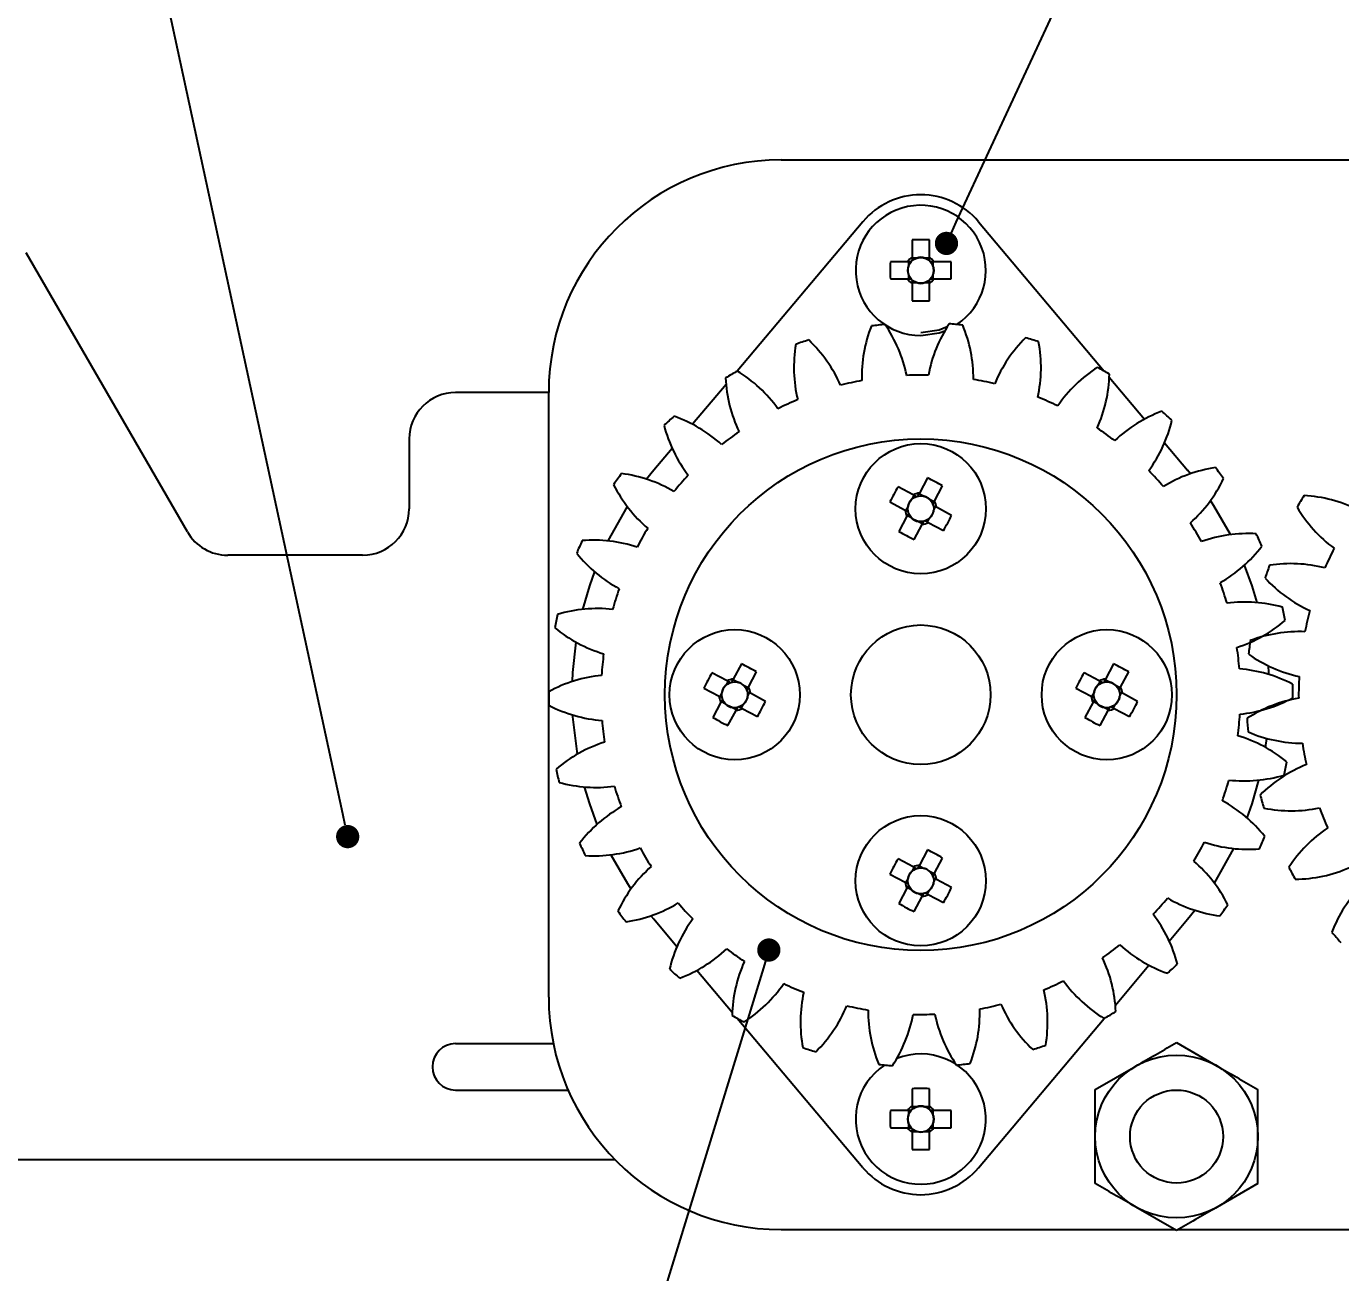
# Model space of a CAD drawing. Header units: millimetres. Extents: x 1005 to 1414, y 863 to 1244.
# Drawn here: x 1152.2 to 1208.7, y 1136.4 to 1190 of the extents above; entities that cross this region are included whole.
import ezdxf
from ezdxf import colors
from ezdxf.entities.mleader import LeaderData, LeaderLine
from ezdxf.math import Vec2, Vec3

# ---------------------------------------------------------------- set-up
doc = ezdxf.new("R2010")
doc.units = ezdxf.units.MM
doc.layers.add('Nét mảnh', color=130, linetype='Continuous', lineweight=13)
doc.styles.add('MtXpl_TCVN_7284', font='')
doc.styles.get('MtXpl_TCVN_7284').set_extended_font_data('TCVN 7284')
doc.dimstyles.new('ISO-25$0', dxfattribs={"dimtxt": 4.375, "dimasz": 2.5, "dimexe": 1.25, "dimexo": 0.625, "dimtad": 1, "dimtxsty": 'Standard', "dimblk": 'OPEN30', "dimcen": 2.5, "dimadec": 0, "dimazin": 0, "dimtfac": 1, "dimtmove": 0, "dimatfit": 3, "dimldrblk": 'OPEN30', "dimfxl": 1, "dimarcsym": 0})

# ---------------------------------------------------------------- blocks, each defined once
blk = doc.blocks.new('_Dot')
at = {"color": 0, "linetype": 'ByBlock', "lineweight": -2}
blk.add_line((-0.5, 0), (-1, 0), dxfattribs=at)
at = {"color": 0, "linetype": 'ByBlock', "const_width": 0.5}
blk.add_lwpolyline([(-0.25, 0, 1), (0.25, 0, 1)], format="xyb", close=True, dxfattribs=at)
blk = doc.blocks.new('_Open30')
at = {"color": 0, "linetype": 'ByBlock', "lineweight": -2}
for p, q in [((-1, 0.268), (0, 0)), ((0, 0), (-1, -0.268)), ((0, 0), (-1, 0))]:
    blk.add_line(p, q, dxfattribs=at)
blk = doc.blocks.new('*D32')
at = {"layer": 'Defpoints', "color": 0, "transparency": 16777216}
for p in [(1362.648, 1234.992), (1042.648, 1161.285), (1362.648, 1161.285)]:
    blk.add_point(p, dxfattribs=at)
at = {"layer": 'Nét mảnh', "color": 0, "lineweight": -2, "transparency": 16777216}
for p, q in [((1042.648, 1162.535), (1042.648, 1237.492)), ((1362.648, 1162.535), (1362.648, 1237.492)), ((1047.648, 1234.992), (1357.648, 1234.992))]:
    blk.add_line(p, q, dxfattribs=at)
at = {"layer": 'Nét mảnh', "color": 0, "lineweight": -2, "transparency": 16777216, "xscale": 5, "yscale": 5, "zscale": 5, "rotation": 180}
blk.add_blockref('_Open30', (1042.648, 1234.992), dxfattribs=at)
at = {"layer": 'Nét mảnh', "color": 0, "lineweight": -2, "transparency": 16777216, "xscale": 5, "yscale": 5, "zscale": 5}
blk.add_blockref('_Open30', (1362.648, 1234.992), dxfattribs=at)
at = {"layer": 'Nét mảnh', "color": 0, "transparency": 16777216, "insert": (1202.648, 1239.042), "char_height": 7, "attachment_point": 5}
blk.add_mtext('{\\fTCVN 7284|b0|i0|c0|p34;\\H0.8x;320}', dxfattribs=at)

msp = doc.modelspace()

# ---------------------------------------------------------------- linework, layer by layer
at = {"color": 18, "linetype": 'Continuous', "lineweight": 25, "true_color": 0x000000}
for p, q in [((1184.648, 1184.285), (1213.576, 1184.285)), ((1188.161, 1181.628), (1182.755, 1175.203)), ((1193.135, 1181.628), (1198.541, 1175.203)), ((1190.278, 1180.842), (1190.278, 1180.1)), ((1191.018, 1180.1), (1191.018, 1180.842)), ((1159.112, 1168.285), (1152.184, 1180.285)), ((1190.083, 1179.905), (1189.342, 1179.905)), ((1190.12, 1179.905), (1190.12, 1179.711)), ((1190.472, 1180.063), (1190.278, 1180.063)), ((1191.018, 1180.063), (1190.824, 1180.063)), ((1191.175, 1179.711), (1191.175, 1179.905)), ((1191.954, 1179.905), (1191.213, 1179.905)), ((1189.342, 1179.165), (1190.083, 1179.165)), ((1190.12, 1179.359), (1190.12, 1179.165)), ((1191.175, 1179.165), (1191.175, 1179.359)), ((1191.213, 1179.165), (1191.954, 1179.165)), ((1190.278, 1179.008), (1190.472, 1179.008)), ((1190.278, 1178.97), (1190.278, 1178.229)), ((1190.824, 1179.008), (1191.018, 1179.008)), ((1191.018, 1178.229), (1191.018, 1178.97)), ((1182.277, 1174.634), (1180.833, 1172.918)), ((1198.757, 1174.946), (1200.276, 1173.14)), ((1174.648, 1174.285), (1170.648, 1174.285)), ((1174.648, 1148.285), (1174.648, 1174.285)), ((1168.648, 1172.285), (1168.648, 1169.285)), ((1179.959, 1171.88), (1179.171, 1170.943)), ((1201.133, 1172.122), (1202.125, 1170.943)), ((1179.171, 1170.943), (1178.855, 1170.555)), ((1190.937, 1170.612), (1190.588, 1169.958)), ((1202.252, 1170.79), (1202.125, 1170.943)), ((1190.324, 1169.878), (1189.67, 1170.227)), ((1191.24, 1169.609), (1191.59, 1170.263)), ((1189.321, 1169.574), (1189.976, 1169.225)), ((1190.357, 1169.86), (1190.265, 1169.689)), ((1190.741, 1169.833), (1190.57, 1169.925)), ((1191.223, 1169.576), (1191.051, 1169.668)), ((1178.022, 1169.384), (1177.185, 1167.9)), ((1190.056, 1168.961), (1189.706, 1168.307)), ((1190.1, 1169.379), (1190.008, 1169.207)), ((1190.073, 1168.994), (1190.244, 1168.903)), ((1191.196, 1169.192), (1191.288, 1169.363)), ((1191.975, 1168.996), (1191.32, 1169.346)), ((1190.359, 1167.959), (1190.708, 1168.613)), ((1190.555, 1168.737), (1190.726, 1168.646)), ((1190.939, 1168.71), (1191.03, 1168.882)), ((1190.972, 1168.693), (1191.626, 1168.343)), ((1166.648, 1167.285), (1160.844, 1167.285)), ((1182.324, 1161.878), (1181.67, 1162.227)), ((1182.937, 1162.612), (1182.588, 1161.958)), ((1183.24, 1161.609), (1183.59, 1162.263)), ((1198.324, 1161.878), (1197.67, 1162.227)), ((1198.937, 1162.612), (1198.588, 1161.958)), ((1199.24, 1161.609), (1199.59, 1162.263)), ((1181.321, 1161.574), (1181.976, 1161.225)), ((1182.357, 1161.86), (1182.265, 1161.689)), ((1182.741, 1161.833), (1182.57, 1161.925)), ((1183.223, 1161.576), (1183.051, 1161.668)), ((1197.321, 1161.574), (1197.975, 1161.225)), ((1198.357, 1161.86), (1198.265, 1161.689)), ((1198.741, 1161.833), (1198.57, 1161.925)), ((1199.223, 1161.576), (1199.051, 1161.668)), ((1182.1, 1161.379), (1182.008, 1161.207)), ((1183.196, 1161.192), (1183.288, 1161.363)), ((1183.975, 1160.996), (1183.32, 1161.346)), ((1198.1, 1161.379), (1198.008, 1161.207)), ((1199.196, 1161.192), (1199.288, 1161.363)), ((1199.975, 1160.996), (1199.32, 1161.346)), ((1182.056, 1160.961), (1181.706, 1160.307)), ((1182.073, 1160.994), (1182.244, 1160.903)), ((1182.359, 1159.959), (1182.708, 1160.613)), ((1182.555, 1160.737), (1182.726, 1160.646)), ((1182.939, 1160.71), (1183.03, 1160.882)), ((1182.972, 1160.693), (1183.626, 1160.343)), ((1198.056, 1160.961), (1197.706, 1160.307)), ((1198.073, 1160.994), (1198.244, 1160.903)), ((1198.359, 1159.959), (1198.708, 1160.613)), ((1198.555, 1160.737), (1198.726, 1160.646)), ((1198.939, 1160.71), (1199.03, 1160.882)), ((1198.972, 1160.693), (1199.626, 1160.343)), ((1205.476, 1159.022), (1205.53, 1159.407)), ((1190.324, 1153.878), (1189.67, 1154.227)), ((1190.937, 1154.612), (1190.588, 1153.958)), ((1191.24, 1153.609), (1191.59, 1154.263)), ((1203.274, 1153.187), (1204.11, 1154.67)), ((1190.357, 1153.86), (1190.265, 1153.689)), ((1190.741, 1153.833), (1190.57, 1153.925)), ((1191.223, 1153.576), (1191.051, 1153.668)), ((1189.321, 1153.574), (1189.976, 1153.225)), ((1190.1, 1153.379), (1190.008, 1153.207)), ((1191.196, 1153.192), (1191.288, 1153.363)), ((1191.975, 1152.996), (1191.32, 1153.346)), ((1190.056, 1152.961), (1189.706, 1152.307)), ((1190.073, 1152.994), (1190.244, 1152.903)), ((1190.359, 1151.959), (1190.708, 1152.613)), ((1190.555, 1152.737), (1190.726, 1152.646)), ((1190.939, 1152.71), (1191.03, 1152.882)), ((1190.972, 1152.693), (1191.626, 1152.344)), ((1202.125, 1151.628), (1202.441, 1152.015)), ((1179.044, 1151.78), (1179.171, 1151.628)), ((1180.163, 1150.448), (1179.171, 1151.628)), ((1201.336, 1150.69), (1202.125, 1151.628)), ((1182.539, 1147.625), (1181.02, 1149.43)), ((1199.019, 1147.936), (1200.463, 1149.652)), ((1188.161, 1140.943), (1182.755, 1147.367)), ((1193.135, 1140.943), (1198.541, 1147.367)), ((1201.648, 1146.327), (1203.398, 1145.316)), ((1170.648, 1146.285), (1174.85, 1146.285)), ((1198.148, 1144.306), (1199.898, 1145.316)), ((1170.648, 1144.285), (1175.483, 1144.285)), ((1190.278, 1144.342), (1190.278, 1143.6)), ((1191.018, 1143.6), (1191.018, 1144.342)), ((1190.472, 1143.563), (1190.278, 1143.563)), ((1191.018, 1143.563), (1190.824, 1143.563)), ((1190.083, 1143.405), (1189.342, 1143.405)), ((1190.12, 1143.405), (1190.12, 1143.211)), ((1191.175, 1143.211), (1191.175, 1143.405)), ((1191.954, 1143.405), (1191.213, 1143.405)), ((1189.342, 1142.665), (1190.083, 1142.665)), ((1190.12, 1142.859), (1190.12, 1142.665)), ((1190.278, 1142.508), (1190.472, 1142.508)), ((1190.278, 1142.47), (1190.278, 1141.729)), ((1190.824, 1142.508), (1191.018, 1142.508)), ((1191.018, 1141.729), (1191.018, 1142.47)), ((1191.175, 1142.665), (1191.175, 1142.859)), ((1191.213, 1142.665), (1191.954, 1142.665)), ((1177.507, 1141.285), (1094.648, 1141.285)), ((1205.148, 1140.264), (1203.398, 1139.254)), ((1201.648, 1138.244), (1199.898, 1139.254)), ((1184.648, 1138.285), (1201.576, 1138.285)), ((1201.72, 1138.285), (1213.576, 1138.285))]:
    msp.add_line(p, q, dxfattribs=at)
at = {"color": 18, "linetype": 'Continuous', "lineweight": 25, "true_color": 0x000000, "flags": 128}
for points in [[(1190.648, 1176.861), (1191.436, 1176.98), (1191.79, 1177.117)], [(1190.648, 1176.735), (1191.437, 1176.849), (1191.679, 1176.932)], [(1203.975, 1168.17), (1203.258, 1169.409), (1203.108, 1169.636)], [(1205.115, 1165.249), (1204.896, 1165.975), (1204.572, 1166.863)], [(1176.614, 1166.582), (1176.4, 1165.975), (1176.104, 1164.957)], [(1175.82, 1163.548), (1175.678, 1162.238), (1175.659, 1161.853)], [(1205.623, 1162.155), (1205.618, 1162.238), (1205.596, 1162.528)], [(1175.673, 1160.416), (1175.678, 1160.332), (1175.868, 1158.724)], [(1204.682, 1155.989), (1204.896, 1156.596), (1205.192, 1157.613)], [(1176.181, 1157.321), (1176.4, 1156.596), (1176.724, 1155.707)], [(1177.321, 1154.4), (1178.038, 1153.161), (1178.188, 1152.934)]]:
    msp.add_lwpolyline(points, dxfattribs=at)
at = {"color": 18, "linetype": 'Continuous', "lineweight": 25, "true_color": 0x000000}
for centre, radius in [((1190.648, 1179.535), 0.556), ((1190.648, 1161.285), 11), ((1190.648, 1169.285), 2.8), ((1190.648, 1169.285), 0.556), ((1182.648, 1161.285), 2.8), ((1190.648, 1161.285), 3), ((1198.648, 1161.285), 2.8), ((1182.648, 1161.285), 0.556), ((1198.648, 1161.285), 0.556), ((1190.648, 1153.285), 2.8), ((1190.648, 1153.285), 0.556), ((1201.648, 1142.285), 3.5), ((1201.648, 1142.285), 2), ((1190.648, 1143.035), 0.556)]:
    msp.add_circle(centre, radius, dxfattribs=at)
for centre, radius, start, end in [((1184.648, 1174.285), 10, 90, 180), ((1190.648, 1179.535), 3.25, 40.0784, 139.9216), ((1190.648, 1179.535), 2.8, 303.8243, 270), ((1190.648, 1169.873), 10.975, 88.068, 91.932), ((1200.31, 1179.535), 10.975, 178.068, 181.932), ((1190.648, 1179.535), 0.675, 123.2306, 146.7694), ((1190.648, 1179.535), 0.675, 33.2306, 56.7694), ((1180.986, 1179.535), 10.975, 358.068, 1.932), ((1190.648, 1179.535), 0.675, 213.2306, 236.7694), ((1190.648, 1179.535), 0.675, 303.2306, 326.7694), ((1190.648, 1189.197), 10.975, 268.068, 271.932), ((1194.109, 1174.949), 6, 158.5441, 181.4411), ((1190.648, 1161.285), 16, 95.5288, 97.6249), ((1184.168, 1173.803), 6, 11.7125, 34.6095), ((1196.874, 1173.931), 6, 146.5441, 169.4411), ((1190.648, 1161.285), 16, 83.5288, 85.6249), ((1186.912, 1174.877), 6, 359.7125, 22.6095), ((1191.193, 1175.37), 6, 170.5441, 193.4411), ((1190.648, 1161.285), 16, 107.5288, 109.6249), ((1181.707, 1172.182), 6, 23.7125, 46.6095), ((1199.368, 1172.36), 6, 134.5441, 157.4411), ((1190.648, 1161.285), 16, 71.5288, 73.6249), ((1189.82, 1175.356), 6, 347.7125, 10.6095), ((1190.648, 1161.285), 16, 119.5288, 121.6249), ((1179.637, 1170.085), 6, 35.7125, 58.6095), ((1201.48, 1170.305), 6, 122.5441, 145.4411), ((1190.648, 1161.285), 16, 59.5288, 61.6249), ((1188.252, 1175.176), 6, 182.5441, 205.4411), ((1190.648, 1161.285), 13.749, 100.6328, 104.5208), ((1190.648, 1161.285), 13.749, 88.6328, 92.5208), ((1190.648, 1161.285), 13.749, 76.6328, 80.5208), ((1192.763, 1175.221), 6, 335.7125, 358.6095), ((1170.648, 1172.285), 2, 90, 180), ((1190.648, 1161.285), 13.749, 64.6328, 68.5208), ((1190.648, 1161.285), 13.749, 112.6328, 116.5208), ((1203.118, 1167.856), 6, 110.5441, 133.4411), ((1190.648, 1161.285), 16, 47.5288, 49.6249), ((1190.648, 1161.285), 16, 131.5288, 133.6249), ((1178.048, 1167.603), 6, 47.7125, 70.6095), ((1195.615, 1174.477), 6, 323.7125, 346.6095), ((1185.417, 1174.374), 6, 194.5441, 217.4411), ((1190.648, 1161.285), 13.749, 124.6328, 128.5208), ((1190.648, 1161.285), 13.749, 52.6328, 56.5208), ((1190.648, 1161.285), 16, 143.5288, 145.6249), ((1177.01, 1164.846), 6, 59.7125, 82.6095), ((1190.648, 1161.285), 13.749, 136.6328, 140.5208), ((1186.097, 1160.762), 10.975, 59.968, 63.832), ((1190.648, 1161.285), 13.749, 40.6328, 44.5208), ((1204.212, 1165.12), 6, 98.5441, 121.4411), ((1190.648, 1161.285), 16, 35.5288, 37.6249), ((1182.81, 1173), 6, 206.5441, 229.4411), ((1199.171, 1164.734), 10.975, 149.968, 153.832), ((1198.249, 1173.156), 6, 311.7125, 334.6095), ((1190.648, 1169.285), 0.675, 95.1306, 118.6694), ((1190.648, 1169.285), 0.675, 5.1306, 28.6694), ((1220.648, 1161.285), 16, 147.6353, 149.7314), ((1206.79, 1163.86), 6, 63.8191, 86.7161), ((1166.648, 1169.285), 2, 270, 0), ((1190.648, 1169.285), 0.675, 185.1306, 208.6694), ((1182.125, 1173.836), 10.975, 329.968, 333.832), ((1211.991, 1172.409), 6, 210.6507, 233.5477), ((1190.648, 1161.285), 13.749, 148.6328, 152.5208), ((1190.648, 1169.285), 0.675, 275.1306, 298.6694), ((1190.648, 1161.285), 13.749, 28.6328, 32.5208), ((1160.844, 1169.285), 2, 210, 270), ((1190.648, 1161.285), 16, 155.5288, 157.6249), ((1176.567, 1161.932), 6, 71.7125, 94.6095), ((1195.199, 1177.808), 10.975, 239.968, 243.832), ((1204.713, 1162.216), 6, 86.5441, 109.4411), ((1190.648, 1161.285), 16, 23.5288, 25.6249), ((1180.545, 1171.115), 6, 218.5441, 241.4411), ((1200.551, 1171.316), 6, 299.7125, 322.6095), ((1220.648, 1161.285), 13.749, 152.7394, 156.6274), ((1220.648, 1161.285), 16, 159.6353, 161.7314), ((1206.557, 1160.922), 6, 75.8191, 98.7161), ((1190.648, 1161.285), 13.749, 16.6328, 20.5208), ((1209.867, 1170.366), 6, 222.6507, 245.5477), ((1190.648, 1161.285), 13.749, 160.6328, 164.5208), ((1176.741, 1158.991), 6, 83.7125, 106.6095), ((1204.599, 1159.271), 6, 74.5441, 97.4411), ((1190.648, 1161.285), 16, 11.5288, 13.6249), ((1190.648, 1161.285), 16, 167.5288, 169.6249), ((1202.42, 1169.038), 6, 287.7125, 310.6095), ((1220.648, 1161.285), 13.749, 164.7394, 168.6274), ((1178.722, 1168.799), 6, 230.5441, 253.4411), ((1206.941, 1158.001), 6, 87.8191, 110.7161), ((1190.648, 1161.285), 13.749, 4.6328, 8.5208), ((1220.648, 1161.285), 16, 171.6353, 173.7314), ((1190.648, 1161.285), 13.749, 172.6328, 176.5208), ((1208.215, 1167.926), 6, 234.6507, 257.5477), ((1191.171, 1156.734), 10.975, 149.968, 153.832), ((1178.097, 1152.762), 10.975, 59.968, 63.832), ((1207.171, 1156.734), 10.975, 149.968, 153.832), ((1194.097, 1152.762), 10.975, 59.968, 63.832), ((1203.875, 1156.415), 6, 62.5441, 85.4411), ((1177.522, 1156.149), 6, 95.7125, 118.6095), ((1182.648, 1161.285), 0.675, 95.1306, 118.6694), ((1182.648, 1161.285), 0.675, 5.1306, 28.6694), ((1198.648, 1161.285), 0.675, 95.1306, 118.6694), ((1198.648, 1161.285), 0.675, 5.1306, 28.6694), ((1190.648, 1161.285), 16, 359.5288, 1.6249), ((1220.648, 1161.285), 13.749, 176.7394, 180.6274), ((1190.648, 1161.285), 16, 179.5288, 181.6249), ((1182.648, 1161.285), 0.675, 185.1306, 208.6694), ((1198.648, 1161.285), 0.675, 185.1306, 208.6694), ((1203.774, 1166.421), 6, 275.7125, 298.6095), ((1207.923, 1155.223), 6, 99.8191, 122.7161), ((1177.421, 1166.156), 6, 242.5441, 265.4411), ((1182.648, 1161.285), 0.675, 275.1306, 298.6694), ((1174.125, 1165.836), 10.975, 329.968, 333.832), ((1198.648, 1161.285), 0.675, 275.1306, 298.6694), ((1190.125, 1165.836), 10.975, 329.968, 333.832), ((1190.648, 1161.285), 13.749, 352.6328, 356.5208), ((1190.648, 1161.285), 13.749, 184.6328, 188.5208), ((1187.199, 1169.808), 10.975, 239.968, 243.832), ((1203.199, 1169.808), 10.975, 239.968, 243.832), ((1220.648, 1161.285), 16, 183.6353, 185.7314), ((1202.573, 1153.771), 6, 50.5441, 73.4411), ((1207.106, 1165.196), 6, 246.6507, 269.5477), ((1178.876, 1153.532), 6, 107.7125, 130.6095), ((1220.648, 1161.285), 13.749, 188.7394, 192.6274), ((1209.462, 1152.709), 6, 111.8191, 134.7161), ((1190.648, 1161.285), 16, 347.5288, 349.6249), ((1190.648, 1161.285), 16, 191.5288, 193.6249), ((1190.648, 1161.285), 13.749, 340.6328, 344.5208), ((1204.555, 1163.58), 6, 263.7125, 286.6095), ((1176.697, 1163.299), 6, 254.5441, 277.4411), ((1190.648, 1161.285), 13.749, 196.6328, 200.5208), ((1200.751, 1151.456), 6, 38.5441, 61.4411), ((1220.648, 1161.285), 16, 195.6353, 197.7314), ((1180.745, 1151.254), 6, 119.7125, 142.6095), ((1206.589, 1162.295), 6, 258.6507, 281.5477), ((1220.648, 1161.285), 13.749, 200.7394, 204.6274), ((1211.489, 1150.571), 6, 123.8191, 146.7161), ((1190.648, 1161.285), 16, 203.5288, 205.6249), ((1190.648, 1161.285), 13.749, 328.6328, 332.5208), ((1204.728, 1160.638), 6, 251.7125, 274.6095), ((1190.648, 1161.285), 16, 335.5288, 337.6249), ((1176.583, 1160.355), 6, 266.5441, 289.4411), ((1190.648, 1161.285), 13.749, 208.6328, 212.5208), ((1199.171, 1148.734), 10.975, 149.968, 153.832), ((1186.097, 1144.762), 10.975, 59.968, 63.832), ((1183.047, 1149.415), 6, 131.7125, 154.6095), ((1190.648, 1153.285), 0.675, 95.1306, 118.6694), ((1198.486, 1149.57), 6, 26.5441, 49.4411), ((1220.648, 1161.285), 16, 207.6353, 209.7314), ((1206.686, 1159.35), 6, 270.6507, 293.5477), ((1190.648, 1153.285), 0.675, 185.1306, 208.6694), ((1190.648, 1153.285), 0.675, 5.1306, 28.6694), ((1190.648, 1153.285), 0.675, 275.1306, 298.6694), ((1182.125, 1157.836), 10.975, 329.968, 333.832), ((1190.648, 1161.285), 13.749, 316.6328, 320.5208), ((1204.286, 1157.725), 6, 239.7125, 262.6095), ((1213.917, 1148.901), 6, 135.8191, 158.7161), ((1190.648, 1161.285), 16, 215.5288, 217.6249), ((1177.084, 1157.451), 6, 278.5441, 301.4411), ((1190.648, 1161.285), 13.749, 220.6328, 224.5208), ((1195.199, 1161.808), 10.975, 239.968, 243.832), ((1190.648, 1161.285), 16, 323.5288, 325.6249), ((1185.681, 1148.094), 6, 143.7125, 166.6095), ((1195.879, 1148.196), 6, 14.5441, 37.4411), ((1220.648, 1161.285), 16, 219.6353, 221.7314), ((1178.178, 1154.714), 6, 290.5441, 313.4411), ((1190.648, 1161.285), 13.749, 232.6328, 236.5208), ((1190.648, 1161.285), 13.749, 304.6328, 308.5208), ((1203.248, 1154.967), 6, 227.7125, 250.6095), ((1188.533, 1147.349), 6, 155.7125, 178.6095), ((1193.044, 1147.395), 6, 2.5441, 25.4411), ((1190.648, 1161.285), 16, 311.5288, 313.6249), ((1190.648, 1161.285), 16, 227.5288, 229.6249), ((1179.816, 1152.265), 6, 302.5441, 325.4411), ((1190.648, 1161.285), 13.749, 244.6328, 248.5208), ((1190.648, 1161.285), 13.749, 292.6328, 296.5208), ((1190.103, 1147.2), 6, 350.5441, 13.4411), ((1201.659, 1152.485), 6, 215.7125, 238.6095), ((1184.648, 1148.285), 10, 180, 270), ((1191.476, 1147.214), 6, 167.7125, 190.6095), ((1190.648, 1161.285), 16, 239.5288, 241.6249), ((1181.928, 1150.21), 6, 314.5441, 337.4411), ((1190.648, 1161.285), 13.749, 256.6328, 260.5208), ((1194.384, 1147.694), 6, 179.7125, 202.6095), ((1184.422, 1148.64), 6, 326.5441, 349.4411), ((1190.648, 1161.285), 13.749, 268.6328, 272.5208), ((1197.128, 1148.767), 6, 191.7125, 214.6095), ((1187.187, 1147.621), 6, 338.5441, 1.4411), ((1190.648, 1161.285), 13.749, 280.6328, 284.5208), ((1199.589, 1150.388), 6, 203.7125, 226.6095), ((1190.648, 1161.285), 16, 299.5288, 301.6249), ((1170.648, 1145.285), 1, 90, 270), ((1190.648, 1161.285), 16, 251.5288, 253.6249), ((1190.648, 1143.035), 2.8, 123.8243, 111.6038), ((1190.648, 1161.285), 16, 287.5288, 289.6249), ((1190.648, 1161.285), 16, 263.5288, 265.6249), ((1190.648, 1161.285), 16, 275.5288, 277.6249), ((1190.648, 1133.373), 10.975, 88.068, 91.932), ((1190.648, 1143.035), 0.675, 123.2306, 146.7694), ((1190.648, 1143.035), 0.675, 33.2306, 56.7694), ((1200.31, 1143.035), 10.975, 178.068, 181.932), ((1180.986, 1143.035), 10.975, 358.068, 1.932), ((1190.648, 1143.035), 0.675, 213.2306, 236.7694), ((1190.648, 1143.035), 0.675, 303.2306, 326.7694), ((1190.648, 1152.697), 10.975, 268.068, 271.932), ((1190.648, 1143.035), 3.25, 220.0784, 319.9216)]:
    msp.add_arc(centre, radius, start, end, dxfattribs=at)
for centre, major_axis, start_param, end_param in [((1190.579, 1179.535), (0.492, 0), 2.77218, 3.511006), ((1190.648, 1179.604), (0, 0.492), 5.913772, 6.652598), ((1190.717, 1179.535), (0.492, 0), 5.913772, 6.652598), ((1190.648, 1179.466), (0, 0.492), 2.77218, 3.511006), ((1190.587, 1169.318), (-0.434, 0.232), 5.913772, 6.652598), ((1190.68, 1169.346), (-0.232, -0.434), 2.77218, 3.511006), ((1190.709, 1169.253), (-0.434, 0.232), 2.77218, 3.511006), ((1190.615, 1169.224), (-0.232, -0.434), 5.913772, 6.652598), ((1182.587, 1161.318), (0.434, -0.232), 2.77218, 3.511006), ((1182.68, 1161.346), (-0.232, -0.434), 2.77218, 3.511006), ((1198.587, 1161.318), (-0.434, 0.232), 5.913772, 6.652598), ((1198.68, 1161.346), (0.232, 0.434), 5.913772, 6.652598), ((1182.709, 1161.253), (0.434, -0.232), 5.913772, 6.652598), ((1198.709, 1161.253), (-0.434, 0.232), 2.77218, 3.511006), ((1182.615, 1161.224), (-0.232, -0.434), 5.913772, 6.652598), ((1198.615, 1161.224), (0.232, 0.434), 2.77218, 3.511006), ((1190.587, 1153.318), (0.434, -0.232), 2.77218, 3.511006), ((1190.68, 1153.346), (0.232, 0.434), 5.913772, 6.652598), ((1190.709, 1153.253), (0.434, -0.232), 5.913772, 6.652598), ((1190.615, 1153.224), (0.232, 0.434), 2.77218, 3.511006), ((1190.648, 1143.104), (0, 0.492), 5.913772, 6.652598), ((1190.579, 1143.035), (0.492, 0), 2.77218, 3.511006), ((1190.717, 1143.035), (0.492, 0), 5.913772, 6.652598), ((1190.648, 1142.966), (0, 0.492), 2.77218, 3.511006)]:
    msp.add_ellipse(centre, major_axis=major_axis, ratio=0.990116, start_param=start_param, end_param=end_param, dxfattribs=at)
for points, knots in [([(1190.233, 1179.905), (1190.224, 1179.905), (1190.178, 1179.905), (1190.129, 1179.905), (1190.089, 1179.905), (1190.083, 1179.905)], [0, 0, 0, 0, 0.160618, 0.883257, 1, 1, 1, 1]), ([(1190.278, 1180.1), (1190.278, 1180.094), (1190.278, 1180.054), (1190.278, 1180.005), (1190.278, 1179.959), (1190.278, 1179.95)], [0, 0, 0, 0, 0.116743, 0.839382, 1, 1, 1, 1]), ([(1191.018, 1179.95), (1191.018, 1179.959), (1191.018, 1180.005), (1191.018, 1180.054), (1191.018, 1180.094), (1191.018, 1180.1)], [0, 0, 0, 0, 0.160618, 0.883257, 1, 1, 1, 1]), ([(1191.213, 1179.905), (1191.207, 1179.905), (1191.167, 1179.905), (1191.118, 1179.905), (1191.071, 1179.905), (1191.063, 1179.905)], [0, 0, 0, 0, 0.1167429, 0.8393822, 1, 1, 1, 1]), ([(1190.083, 1179.165), (1190.089, 1179.165), (1190.129, 1179.165), (1190.178, 1179.165), (1190.224, 1179.165), (1190.233, 1179.165)], [0, 0, 0, 0, 0.116743, 0.839382, 1, 1, 1, 1]), ([(1190.278, 1179.12), (1190.278, 1179.112), (1190.278, 1179.065), (1190.278, 1179.016), (1190.278, 1178.976), (1190.278, 1178.97)], [0, 0, 0, 0, 0.1606178, 0.8832571, 1, 1, 1, 1]), ([(1191.018, 1178.97), (1191.018, 1178.976), (1191.018, 1179.016), (1191.018, 1179.065), (1191.018, 1179.112), (1191.018, 1179.12)], [0, 0, 0, 0, 0.116743, 0.839382, 1, 1, 1, 1]), ([(1191.063, 1179.165), (1191.071, 1179.165), (1191.118, 1179.165), (1191.167, 1179.165), (1191.207, 1179.165), (1191.213, 1179.165)], [0, 0, 0, 0, 0.160618, 0.883257, 1, 1, 1, 1]), ([(1190.456, 1169.807), (1190.449, 1169.811), (1190.408, 1169.833), (1190.364, 1169.856), (1190.329, 1169.875), (1190.324, 1169.878)], [0, 0, 0, 0, 0.160618, 0.883257, 1, 1, 1, 1]), ([(1190.588, 1169.958), (1190.585, 1169.953), (1190.566, 1169.917), (1190.543, 1169.874), (1190.521, 1169.833), (1190.517, 1169.826)], [0, 0, 0, 0, 0.116743, 0.839382, 1, 1, 1, 1]), ([(1191.17, 1169.477), (1191.174, 1169.484), (1191.196, 1169.526), (1191.219, 1169.569), (1191.238, 1169.604), (1191.24, 1169.609)], [0, 0, 0, 0, 0.1606178, 0.8832571, 1, 1, 1, 1]), ([(1189.976, 1169.225), (1189.98, 1169.222), (1190.016, 1169.203), (1190.059, 1169.18), (1190.1, 1169.158), (1190.108, 1169.154)], [0, 0, 0, 0, 0.1167429, 0.8393822, 1, 1, 1, 1]), ([(1190.126, 1169.093), (1190.122, 1169.086), (1190.1, 1169.045), (1190.077, 1169.001), (1190.058, 1168.966), (1190.056, 1168.961)], [0, 0, 0, 0, 0.160618, 0.883257, 1, 1, 1, 1]), ([(1191.32, 1169.346), (1191.316, 1169.348), (1191.28, 1169.367), (1191.237, 1169.39), (1191.196, 1169.412), (1191.188, 1169.416)], [0, 0, 0, 0, 0.116743, 0.839382, 1, 1, 1, 1]), ([(1190.708, 1168.613), (1190.711, 1168.618), (1190.73, 1168.653), (1190.753, 1168.696), (1190.775, 1168.737), (1190.779, 1168.745)], [0, 0, 0, 0, 0.116743, 0.839382, 1, 1, 1, 1]), ([(1190.84, 1168.763), (1190.847, 1168.759), (1190.888, 1168.737), (1190.932, 1168.714), (1190.967, 1168.695), (1190.972, 1168.693)], [0, 0, 0, 0, 0.160618, 0.883257, 1, 1, 1, 1]), ([(1182.456, 1161.807), (1182.449, 1161.811), (1182.408, 1161.833), (1182.364, 1161.856), (1182.329, 1161.875), (1182.324, 1161.878)], [0, 0, 0, 0, 0.1606178, 0.8832571, 1, 1, 1, 1]), ([(1182.588, 1161.958), (1182.585, 1161.953), (1182.566, 1161.917), (1182.543, 1161.874), (1182.521, 1161.833), (1182.517, 1161.826)], [0, 0, 0, 0, 0.116743, 0.839382, 1, 1, 1, 1]), ([(1183.17, 1161.477), (1183.174, 1161.484), (1183.196, 1161.526), (1183.219, 1161.569), (1183.238, 1161.604), (1183.24, 1161.609)], [0, 0, 0, 0, 0.160618, 0.883257, 1, 1, 1, 1]), ([(1198.456, 1161.807), (1198.449, 1161.811), (1198.408, 1161.833), (1198.364, 1161.856), (1198.329, 1161.875), (1198.324, 1161.878)], [0, 0, 0, 0, 0.160618, 0.883257, 1, 1, 1, 1]), ([(1198.588, 1161.958), (1198.585, 1161.953), (1198.566, 1161.917), (1198.543, 1161.874), (1198.521, 1161.833), (1198.517, 1161.826)], [0, 0, 0, 0, 0.1167429, 0.8393822, 1, 1, 1, 1]), ([(1199.17, 1161.477), (1199.174, 1161.484), (1199.196, 1161.526), (1199.219, 1161.569), (1199.238, 1161.604), (1199.24, 1161.609)], [0, 0, 0, 0, 0.160618, 0.883257, 1, 1, 1, 1]), ([(1181.976, 1161.225), (1181.98, 1161.222), (1182.016, 1161.203), (1182.059, 1161.18), (1182.1, 1161.158), (1182.108, 1161.154)], [0, 0, 0, 0, 0.116743, 0.839382, 1, 1, 1, 1]), ([(1182.126, 1161.093), (1182.122, 1161.086), (1182.1, 1161.045), (1182.077, 1161.001), (1182.058, 1160.966), (1182.056, 1160.961)], [0, 0, 0, 0, 0.160618, 0.883257, 1, 1, 1, 1]), ([(1183.32, 1161.346), (1183.316, 1161.348), (1183.28, 1161.367), (1183.237, 1161.39), (1183.196, 1161.412), (1183.188, 1161.416)], [0, 0, 0, 0, 0.116743, 0.839382, 1, 1, 1, 1]), ([(1197.975, 1161.225), (1197.98, 1161.222), (1198.016, 1161.203), (1198.059, 1161.18), (1198.1, 1161.158), (1198.108, 1161.154)], [0, 0, 0, 0, 0.116743, 0.839382, 1, 1, 1, 1]), ([(1198.126, 1161.093), (1198.122, 1161.086), (1198.1, 1161.045), (1198.077, 1161.001), (1198.058, 1160.966), (1198.056, 1160.961)], [0, 0, 0, 0, 0.160618, 0.883257, 1, 1, 1, 1]), ([(1199.32, 1161.346), (1199.316, 1161.348), (1199.28, 1161.367), (1199.237, 1161.39), (1199.196, 1161.412), (1199.188, 1161.416)], [0, 0, 0, 0, 0.116743, 0.839382, 1, 1, 1, 1]), ([(1182.708, 1160.613), (1182.711, 1160.618), (1182.73, 1160.653), (1182.753, 1160.696), (1182.775, 1160.737), (1182.779, 1160.745)], [0, 0, 0, 0, 0.1167429, 0.8393822, 1, 1, 1, 1]), ([(1182.84, 1160.763), (1182.847, 1160.759), (1182.888, 1160.737), (1182.932, 1160.714), (1182.967, 1160.695), (1182.972, 1160.693)], [0, 0, 0, 0, 0.160618, 0.883257, 1, 1, 1, 1]), ([(1198.708, 1160.613), (1198.711, 1160.618), (1198.73, 1160.653), (1198.753, 1160.696), (1198.775, 1160.737), (1198.779, 1160.745)], [0, 0, 0, 0, 0.116743, 0.839382, 1, 1, 1, 1]), ([(1198.84, 1160.763), (1198.847, 1160.759), (1198.888, 1160.737), (1198.932, 1160.714), (1198.967, 1160.695), (1198.972, 1160.693)], [0, 0, 0, 0, 0.1606178, 0.8832571, 1, 1, 1, 1]), ([(1190.456, 1153.807), (1190.449, 1153.811), (1190.408, 1153.833), (1190.364, 1153.856), (1190.329, 1153.875), (1190.324, 1153.878)], [0, 0, 0, 0, 0.160618, 0.883257, 1, 1, 1, 1]), ([(1190.588, 1153.958), (1190.585, 1153.953), (1190.566, 1153.917), (1190.543, 1153.874), (1190.521, 1153.833), (1190.517, 1153.826)], [0, 0, 0, 0, 0.116743, 0.839382, 1, 1, 1, 1]), ([(1189.976, 1153.225), (1189.98, 1153.222), (1190.016, 1153.203), (1190.059, 1153.18), (1190.1, 1153.158), (1190.108, 1153.154)], [0, 0, 0, 0, 0.116743, 0.839382, 1, 1, 1, 1]), ([(1190.126, 1153.093), (1190.122, 1153.086), (1190.1, 1153.045), (1190.077, 1153.001), (1190.058, 1152.966), (1190.056, 1152.961)], [0, 0, 0, 0, 0.1606178, 0.8832571, 1, 1, 1, 1]), ([(1191.17, 1153.477), (1191.174, 1153.484), (1191.196, 1153.526), (1191.219, 1153.569), (1191.238, 1153.604), (1191.24, 1153.609)], [0, 0, 0, 0, 0.160618, 0.883257, 1, 1, 1, 1]), ([(1191.32, 1153.346), (1191.316, 1153.348), (1191.28, 1153.367), (1191.237, 1153.39), (1191.196, 1153.412), (1191.188, 1153.416)], [0, 0, 0, 0, 0.1167429, 0.8393822, 1, 1, 1, 1]), ([(1190.708, 1152.613), (1190.711, 1152.618), (1190.73, 1152.653), (1190.753, 1152.696), (1190.775, 1152.737), (1190.779, 1152.745)], [0, 0, 0, 0, 0.116743, 0.839382, 1, 1, 1, 1]), ([(1190.84, 1152.763), (1190.847, 1152.759), (1190.888, 1152.737), (1190.932, 1152.714), (1190.967, 1152.695), (1190.972, 1152.693)], [0, 0, 0, 0, 0.160618, 0.883257, 1, 1, 1, 1]), ([(1199.898, 1145.316), (1199.939, 1145.34), (1200.53, 1145.681), (1201.109, 1146.016), (1201.648, 1146.327)], [0, 0, 0, 0, 0.070174, 1, 1, 1, 1]), ([(1203.398, 1145.316), (1203.439, 1145.292), (1204.03, 1144.951), (1204.609, 1144.617), (1205.148, 1144.306)], [0, 0, 0, 0, 0.070174, 1, 1, 1, 1]), ([(1198.148, 1142.285), (1198.148, 1142.469), (1198.148, 1143.153), (1198.148, 1143.819), (1198.148, 1144.306)], [0, 0, 0, 0, 0.268634, 1, 1, 1, 1]), ([(1205.148, 1142.285), (1205.148, 1142.469), (1205.148, 1143.153), (1205.148, 1143.819), (1205.148, 1144.306)], [0, 0, 0, 0, 0.268634, 1, 1, 1, 1]), ([(1190.278, 1143.6), (1190.278, 1143.594), (1190.278, 1143.554), (1190.278, 1143.505), (1190.278, 1143.459), (1190.278, 1143.45)], [0, 0, 0, 0, 0.116743, 0.839382, 1, 1, 1, 1]), ([(1191.018, 1143.45), (1191.018, 1143.459), (1191.018, 1143.505), (1191.018, 1143.554), (1191.018, 1143.594), (1191.018, 1143.6)], [0, 0, 0, 0, 0.160618, 0.883257, 1, 1, 1, 1]), ([(1190.233, 1143.405), (1190.224, 1143.405), (1190.178, 1143.405), (1190.129, 1143.405), (1190.089, 1143.405), (1190.083, 1143.405)], [0, 0, 0, 0, 0.160618, 0.883257, 1, 1, 1, 1]), ([(1191.213, 1143.405), (1191.207, 1143.405), (1191.167, 1143.405), (1191.118, 1143.405), (1191.071, 1143.405), (1191.063, 1143.405)], [0, 0, 0, 0, 0.1167429, 0.8393822, 1, 1, 1, 1]), ([(1190.083, 1142.665), (1190.089, 1142.665), (1190.129, 1142.665), (1190.178, 1142.665), (1190.224, 1142.665), (1190.233, 1142.665)], [0, 0, 0, 0, 0.116743, 0.839382, 1, 1, 1, 1]), ([(1190.278, 1142.62), (1190.278, 1142.612), (1190.278, 1142.565), (1190.278, 1142.516), (1190.278, 1142.476), (1190.278, 1142.47)], [0, 0, 0, 0, 0.1606178, 0.8832571, 1, 1, 1, 1]), ([(1191.018, 1142.47), (1191.018, 1142.476), (1191.018, 1142.516), (1191.018, 1142.565), (1191.018, 1142.612), (1191.018, 1142.62)], [0, 0, 0, 0, 0.116743, 0.839382, 1, 1, 1, 1]), ([(1191.063, 1142.665), (1191.071, 1142.665), (1191.118, 1142.665), (1191.167, 1142.665), (1191.207, 1142.665), (1191.213, 1142.665)], [0, 0, 0, 0, 0.160618, 0.883257, 1, 1, 1, 1]), ([(1198.148, 1140.264), (1198.148, 1140.434), (1198.148, 1141.093), (1198.148, 1141.777), (1198.148, 1142.285)], [0, 0, 0, 0, 0.257551, 1, 1, 1, 1]), ([(1205.148, 1140.264), (1205.148, 1140.434), (1205.148, 1141.093), (1205.148, 1141.777), (1205.148, 1142.285)], [0, 0, 0, 0, 0.257551, 1, 1, 1, 1]), ([(1199.898, 1139.254), (1199.856, 1139.278), (1199.266, 1139.619), (1198.686, 1139.954), (1198.148, 1140.264)], [0, 0, 0, 0, 0.070174, 1, 1, 1, 1]), ([(1203.398, 1139.254), (1203.356, 1139.23), (1202.766, 1138.889), (1202.186, 1138.555), (1201.648, 1138.244)], [0, 0, 0, 0, 0.070174, 1, 1, 1, 1])]:
    msp.add_open_spline(points, degree=3, knots=knots, dxfattribs=at)

# ---------------------------------------------------------------- dimensions: what is measured, and where the dimension line sits
at = {"layer": 'Nét mảnh', "color": 18, "true_color": 0x000000}
dim = msp.add_linear_dim(base=(1362.648, 1234.992), p1=(1042.648, 1161.285), p2=(1362.648, 1161.285), text='{\\fTCVN 7284|b0|i0|c0|p34;\\H0.8x;<>}', dimstyle='ISO-25$0', override={"dimscale": 2, "dimtxt": 3.5}, dxfattribs=at)
dim.commit()
dim.dimension.update_dxf_attribs({"geometry": '*D32', "text_midpoint": (1202.648, 1239.042)})

# ---------------------------------------------------------------- leaders
ml = msp.add_multileader_mtext('Standard', dxfattribs=at)
ml.set_content('7', color=(0, 0, 0), style='MtXpl_TCVN_7284')
ml.set_leader_properties()
ml.set_arrow_properties(name='DOT')
ml.build(insert=Vec2(0, 0))
ml.multileader.update_dxf_attribs({"text_left_attachment_type": 5, "text_right_attachment_type": 5, "dogleg_length": 3, "arrow_head_size": 1})
ctx = ml.context
ctx.base_point, ctx.char_height, ctx.arrow_head_size, ctx.landing_gap_size, ctx.plane_origin = Vec3(1148.967, 1197.016), 10, 1, 0, Vec3(1156.862, 1155.44)
ctx.left_attachment, ctx.right_attachment, ctx.text_align_type = 5, 5, 2
notes = []
notes.append((ctx, [(1, (1, 1, 0), (1156.967, 1197.016), (-1, 0), 3, [(0, [(1166.005, 1155.183)], 0, [])])]))
ctx.mtext.insert, ctx.mtext.alignment, ctx.mtext.flow_direction = Vec3(1153.967, 1209.016), 3, 5
ml = msp.add_multileader_mtext('Standard', dxfattribs=at)
ml.set_content('6', color=(0, 0, 0), style='MtXpl_TCVN_7284')
ml.set_leader_properties()
ml.set_arrow_properties(name='DOT')
ml.build(insert=Vec2(0, 0))
ml.multileader.update_dxf_attribs({"text_left_attachment_type": 5, "text_right_attachment_type": 5, "dogleg_length": 3, "arrow_head_size": 1})
ctx = ml.context
ctx.base_point, ctx.char_height, ctx.arrow_head_size, ctx.landing_gap_size, ctx.plane_origin = Vec3(1202.323, 1197.016), 10, 1, 0, Vec3(1191.755, 1180.695)
ctx.left_attachment, ctx.right_attachment = 5, 5
notes.append((ctx, [(0, (1, 1, 0), (1199.323, 1197.016), (1, 0), 3, [(0, [(1191.755, 1180.695)], 0, [])])]))
ctx.mtext.insert, ctx.mtext.flow_direction = Vec3(1202.323, 1209.016), 5
ml = msp.add_multileader_mtext('Standard', dxfattribs=at)
ml.set_content('14', color=(0, 0, 0), style='MtXpl_TCVN_7284')
ml.set_leader_properties()
ml.set_arrow_properties(name='DOT')
ml.build(insert=Vec2(0, 0))
ml.multileader.update_dxf_attribs({"text_left_attachment_type": 5, "text_right_attachment_type": 5, "dogleg_length": 3, "arrow_head_size": 1})
ctx = ml.context
ctx.base_point, ctx.char_height, ctx.arrow_head_size, ctx.landing_gap_size, ctx.plane_origin = Vec3(1159.453, 1115.516), 10, 1, 0, Vec3(1184.116, 1150.306)
ctx.left_attachment, ctx.right_attachment, ctx.text_align_type = 5, 5, 2
notes.append((ctx, [(1, (1, 1, 0), (1173.453, 1115.516), (-1, 0), 3, [(0, [(1184.116, 1150.306)], 0, [])])]))
ctx.mtext.insert, ctx.mtext.alignment, ctx.mtext.flow_direction = Vec3(1170.453, 1127.516), 3, 5
for ctx, leaders in notes:
    for number, flags, end, landing, length, lines in leaders:
        leader = LeaderData()
        leader.index, (leader.has_last_leader_line, leader.has_dogleg_vector, leader.attachment_direction) = number, flags
        leader.last_leader_point, leader.dogleg_vector, leader.dogleg_length = Vec3(end), Vec3(landing), length
        for number, points, colour, breaks in lines:
            line = LeaderLine()
            line.index, line.vertices, line.color, line.breaks = number, Vec3.list(points), colors.encode_raw_color(colour), breaks
            leader.lines.append(line)
        ctx.leaders.append(leader)

doc.saveas('drawing.dxf')
